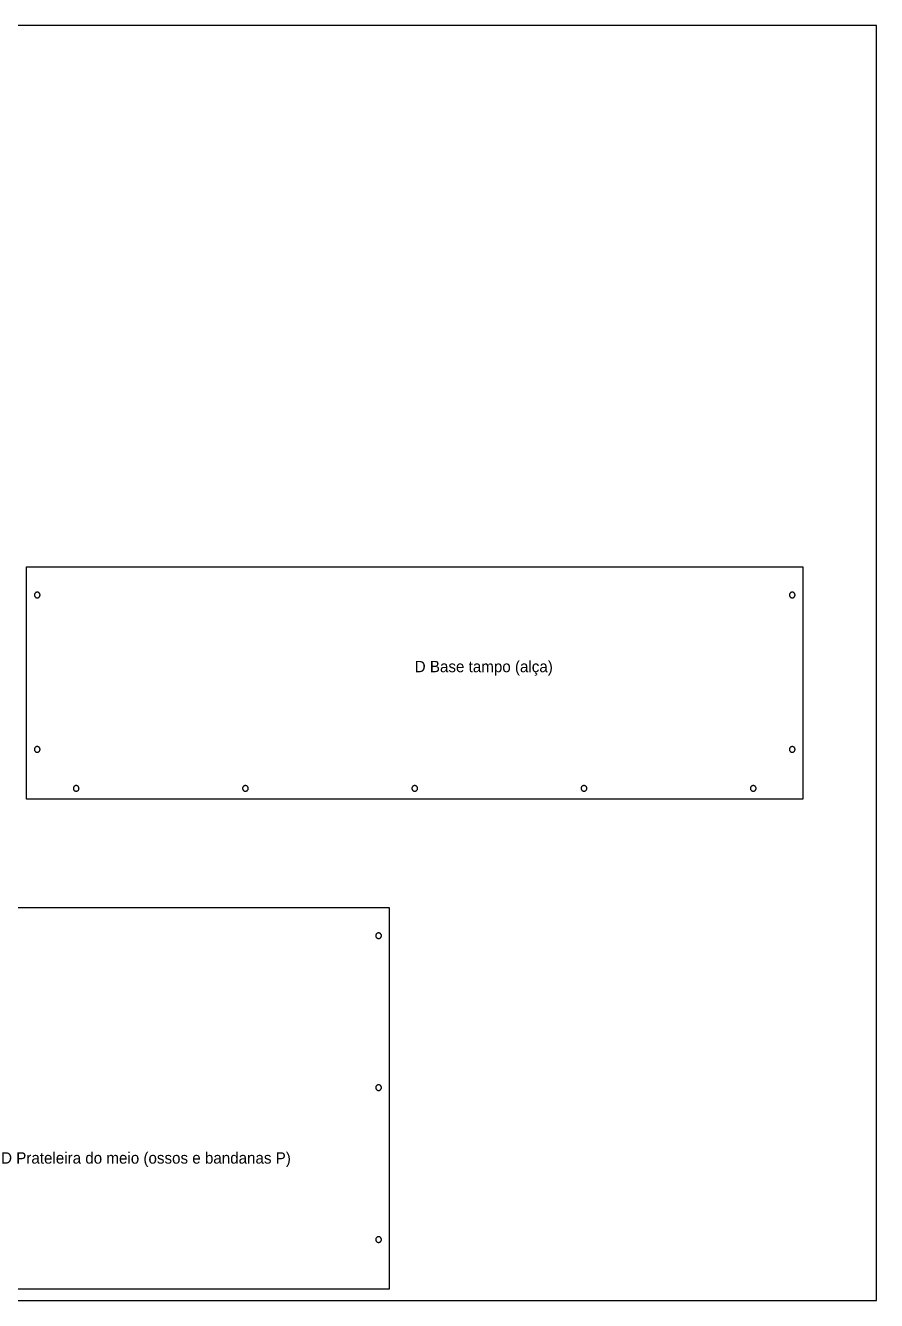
# Model space of a CAD drawing. Header units: millimetres. Extents: x 0 to 2750, y 0 to 900.
# Drawn here: x 2149 to 2750, y 0 to 900 of the extents above; entities that cross this region are included whole.
import ezdxf

# ---------------------------------------------------------------- set-up
doc = ezdxf.new("R2010")
doc.units = ezdxf.units.MM
for name, color, linetype in [('CORTE_EXTERNO', 1, 'Continuous'), ('CORTE_INTERNO', 5, 'Continuous'), ('ETIQUETAS_NAO_CORTAR', 8, 'Continuous'), ('MESA_NAO_CORTAR', 8, 'Continuous')]:
    doc.layers.add(name, color=color, linetype=linetype)

msp = doc.modelspace()

# ---------------------------------------------------------------- linework, layer by layer
at = {"layer": 'CORTE_EXTERNO'}
for points in [[(2150, 354), (2150, 518), (2698, 518), (2698, 354), (2150, 354)], [(1858, 277.5), (2406, 277.5), (2406, 8), (1858, 8), (1858, 277.5)]]:
    msp.add_lwpolyline(points, close=True, dxfattribs=at)
at = {"layer": 'CORTE_INTERNO'}
for points in [[(2158.91, 499.41), (2158.77, 499.55), (2158.61, 499.66), (2158.44, 499.76), (2158.27, 499.85), (2158.08, 499.91), (2157.89, 499.96), (2157.7, 499.99), (2157.5, 500), (2157.3, 499.99), (2157.11, 499.96), (2156.92, 499.91), (2156.73, 499.85), (2156.56, 499.76), (2156.39, 499.66), (2156.23, 499.55), (2156.09, 499.41), (2155.95, 499.27), (2155.84, 499.11), (2155.74, 498.94), (2155.65, 498.77), (2155.59, 498.58), (2155.54, 498.39), (2155.51, 498.2), (2155.5, 498), (2155.51, 497.8), (2155.54, 497.61), (2155.59, 497.42), (2155.65, 497.23), (2155.74, 497.06), (2155.84, 496.89), (2155.95, 496.73), (2156.09, 496.59), (2156.23, 496.45), (2156.39, 496.34), (2156.56, 496.24), (2156.73, 496.15), (2156.92, 496.09), (2157.11, 496.04), (2157.3, 496.01), (2157.5, 496), (2157.7, 496.01), (2157.89, 496.04), (2158.08, 496.09), (2158.27, 496.15), (2158.44, 496.24), (2158.61, 496.34), (2158.77, 496.45), (2158.91, 496.59), (2159.05, 496.73), (2159.16, 496.89), (2159.26, 497.06), (2159.35, 497.23), (2159.41, 497.42), (2159.46, 497.61), (2159.49, 497.8), (2159.5, 498), (2159.49, 498.2), (2159.46, 498.39), (2159.41, 498.58), (2159.35, 498.77), (2159.26, 498.94), (2159.16, 499.11), (2159.05, 499.27), (2158.91, 499.41)], [(2692.16, 499.11), (2692.05, 499.27), (2691.91, 499.41), (2691.77, 499.55), (2691.61, 499.66), (2691.44, 499.76), (2691.27, 499.85), (2691.08, 499.91), (2690.89, 499.96), (2690.7, 499.99), (2690.5, 500), (2690.3, 499.99), (2690.11, 499.96), (2689.92, 499.91), (2689.73, 499.85), (2689.56, 499.76), (2689.39, 499.66), (2689.23, 499.55), (2689.09, 499.41), (2688.95, 499.27), (2688.84, 499.11), (2688.74, 498.94), (2688.65, 498.77), (2688.59, 498.58), (2688.54, 498.39), (2688.51, 498.2), (2688.5, 498), (2688.51, 497.8), (2688.54, 497.61), (2688.59, 497.42), (2688.65, 497.23), (2688.74, 497.06), (2688.84, 496.89), (2688.95, 496.73), (2689.09, 496.59), (2689.23, 496.45), (2689.39, 496.34), (2689.56, 496.24), (2689.73, 496.15), (2689.92, 496.09), (2690.11, 496.04), (2690.3, 496.01), (2690.5, 496), (2690.7, 496.01), (2690.89, 496.04), (2691.08, 496.09), (2691.27, 496.15), (2691.44, 496.24), (2691.61, 496.34), (2691.77, 496.45), (2691.91, 496.59), (2692.05, 496.73), (2692.16, 496.89), (2692.26, 497.06), (2692.35, 497.23), (2692.41, 497.42), (2692.46, 497.61), (2692.49, 497.8), (2692.5, 498), (2692.49, 498.2), (2692.46, 498.39), (2692.41, 498.58), (2692.35, 498.77), (2692.26, 498.94), (2692.16, 499.11)], [(2158.77, 390.55), (2158.61, 390.66), (2158.44, 390.76), (2158.27, 390.85), (2158.08, 390.91), (2157.89, 390.96), (2157.7, 390.99), (2157.5, 391), (2157.3, 390.99), (2157.11, 390.96), (2156.92, 390.91), (2156.73, 390.85), (2156.56, 390.76), (2156.39, 390.66), (2156.23, 390.55), (2156.09, 390.41), (2155.95, 390.27), (2155.84, 390.11), (2155.74, 389.94), (2155.65, 389.77), (2155.59, 389.58), (2155.54, 389.39), (2155.51, 389.2), (2155.5, 389), (2155.51, 388.8), (2155.54, 388.61), (2155.59, 388.42), (2155.65, 388.23), (2155.74, 388.06), (2155.84, 387.89), (2155.95, 387.73), (2156.09, 387.59), (2156.23, 387.45), (2156.39, 387.34), (2156.56, 387.24), (2156.73, 387.15), (2156.92, 387.09), (2157.11, 387.04), (2157.3, 387.01), (2157.5, 387), (2157.7, 387.01), (2157.89, 387.04), (2158.08, 387.09), (2158.27, 387.15), (2158.44, 387.24), (2158.61, 387.34), (2158.77, 387.45), (2158.91, 387.59), (2159.05, 387.73), (2159.16, 387.89), (2159.26, 388.06), (2159.35, 388.23), (2159.41, 388.42), (2159.46, 388.61), (2159.49, 388.8), (2159.5, 389), (2159.49, 389.2), (2159.46, 389.39), (2159.41, 389.58), (2159.35, 389.77), (2159.26, 389.94), (2159.16, 390.11), (2159.05, 390.27), (2158.91, 390.41), (2158.77, 390.55)], [(2692.05, 390.27), (2691.91, 390.41), (2691.77, 390.55), (2691.61, 390.66), (2691.44, 390.76), (2691.27, 390.85), (2691.08, 390.91), (2690.89, 390.96), (2690.7, 390.99), (2690.5, 391), (2690.3, 390.99), (2690.11, 390.96), (2689.92, 390.91), (2689.73, 390.85), (2689.56, 390.76), (2689.39, 390.66), (2689.23, 390.55), (2689.09, 390.41), (2688.95, 390.27), (2688.84, 390.11), (2688.74, 389.94), (2688.65, 389.77), (2688.59, 389.58), (2688.54, 389.39), (2688.51, 389.2), (2688.5, 389), (2688.51, 388.8), (2688.54, 388.61), (2688.59, 388.42), (2688.65, 388.23), (2688.74, 388.06), (2688.84, 387.89), (2688.95, 387.73), (2689.09, 387.59), (2689.23, 387.45), (2689.39, 387.34), (2689.56, 387.24), (2689.73, 387.15), (2689.92, 387.09), (2690.11, 387.04), (2690.3, 387.01), (2690.5, 387), (2690.7, 387.01), (2690.89, 387.04), (2691.08, 387.09), (2691.27, 387.15), (2691.44, 387.24), (2691.61, 387.34), (2691.77, 387.45), (2691.91, 387.59), (2692.05, 387.73), (2692.16, 387.89), (2692.26, 388.06), (2692.35, 388.23), (2692.41, 388.42), (2692.46, 388.61), (2692.49, 388.8), (2692.5, 389), (2692.49, 389.2), (2692.46, 389.39), (2692.41, 389.58), (2692.35, 389.77), (2692.26, 389.94), (2692.16, 390.11), (2692.05, 390.27)], [(2186.76, 362.44), (2186.66, 362.61), (2186.55, 362.77), (2186.41, 362.91), (2186.27, 363.05), (2186.11, 363.16), (2185.94, 363.26), (2185.77, 363.35), (2185.58, 363.41), (2185.39, 363.46), (2185.2, 363.49), (2185, 363.5), (2184.8, 363.49), (2184.61, 363.46), (2184.42, 363.41), (2184.23, 363.35), (2184.06, 363.26), (2183.89, 363.16), (2183.73, 363.05), (2183.59, 362.91), (2183.45, 362.77), (2183.34, 362.61), (2183.24, 362.44), (2183.15, 362.27), (2183.09, 362.08), (2183.04, 361.89), (2183.01, 361.7), (2183, 361.5), (2183.01, 361.3), (2183.04, 361.11), (2183.09, 360.92), (2183.15, 360.73), (2183.24, 360.56), (2183.34, 360.39), (2183.45, 360.23), (2183.59, 360.09), (2183.73, 359.95), (2183.89, 359.84), (2184.06, 359.74), (2184.23, 359.65), (2184.42, 359.59), (2184.61, 359.54), (2184.8, 359.51), (2185, 359.5), (2185.2, 359.51), (2185.39, 359.54), (2185.58, 359.59), (2185.77, 359.65), (2185.94, 359.74), (2186.11, 359.84), (2186.27, 359.95), (2186.41, 360.09), (2186.55, 360.23), (2186.66, 360.39), (2186.76, 360.56), (2186.85, 360.73), (2186.91, 360.92), (2186.96, 361.11), (2186.99, 361.3), (2187, 361.5), (2186.99, 361.7), (2186.96, 361.89), (2186.91, 362.08), (2186.85, 362.27), (2186.76, 362.44)], [(2306.35, 362.27), (2306.26, 362.44), (2306.16, 362.61), (2306.05, 362.77), (2305.91, 362.91), (2305.77, 363.05), (2305.61, 363.16), (2305.44, 363.26), (2305.27, 363.35), (2305.08, 363.41), (2304.89, 363.46), (2304.7, 363.49), (2304.5, 363.5), (2304.3, 363.49), (2304.11, 363.46), (2303.92, 363.41), (2303.73, 363.35), (2303.56, 363.26), (2303.39, 363.16), (2303.23, 363.05), (2303.09, 362.91), (2302.95, 362.77), (2302.84, 362.61), (2302.74, 362.44), (2302.65, 362.27), (2302.59, 362.08), (2302.54, 361.89), (2302.51, 361.7), (2302.5, 361.5), (2302.51, 361.3), (2302.54, 361.11), (2302.59, 360.92), (2302.65, 360.73), (2302.74, 360.56), (2302.84, 360.39), (2302.95, 360.23), (2303.09, 360.09), (2303.23, 359.95), (2303.39, 359.84), (2303.56, 359.74), (2303.73, 359.65), (2303.92, 359.59), (2304.11, 359.54), (2304.3, 359.51), (2304.5, 359.5), (2304.7, 359.51), (2304.89, 359.54), (2305.08, 359.59), (2305.27, 359.65), (2305.44, 359.74), (2305.61, 359.84), (2305.77, 359.95), (2305.91, 360.09), (2306.05, 360.23), (2306.16, 360.39), (2306.26, 360.56), (2306.35, 360.73), (2306.41, 360.92), (2306.46, 361.11), (2306.49, 361.3), (2306.5, 361.5), (2306.49, 361.7), (2306.46, 361.89), (2306.41, 362.08), (2306.35, 362.27)], [(2425.91, 362.08), (2425.85, 362.27), (2425.76, 362.44), (2425.66, 362.61), (2425.55, 362.77), (2425.41, 362.91), (2425.27, 363.05), (2425.11, 363.16), (2424.94, 363.26), (2424.77, 363.35), (2424.58, 363.41), (2424.39, 363.46), (2424.2, 363.49), (2424, 363.5), (2423.8, 363.49), (2423.61, 363.46), (2423.42, 363.41), (2423.23, 363.35), (2423.06, 363.26), (2422.89, 363.16), (2422.73, 363.05), (2422.59, 362.91), (2422.45, 362.77), (2422.34, 362.61), (2422.24, 362.44), (2422.15, 362.27), (2422.09, 362.08), (2422.04, 361.89), (2422.01, 361.7), (2422, 361.5), (2422.01, 361.3), (2422.04, 361.11), (2422.09, 360.92), (2422.15, 360.73), (2422.24, 360.56), (2422.34, 360.39), (2422.45, 360.23), (2422.59, 360.09), (2422.73, 359.95), (2422.89, 359.84), (2423.06, 359.74), (2423.23, 359.65), (2423.42, 359.59), (2423.61, 359.54), (2423.8, 359.51), (2424, 359.5), (2424.2, 359.51), (2424.39, 359.54), (2424.58, 359.59), (2424.77, 359.65), (2424.94, 359.74), (2425.11, 359.84), (2425.27, 359.95), (2425.41, 360.09), (2425.55, 360.23), (2425.66, 360.39), (2425.76, 360.56), (2425.85, 360.73), (2425.91, 360.92), (2425.96, 361.11), (2425.99, 361.3), (2426, 361.5), (2425.99, 361.7), (2425.96, 361.89), (2425.91, 362.08)], [(2545.46, 361.89), (2545.41, 362.08), (2545.35, 362.27), (2545.26, 362.44), (2545.16, 362.61), (2545.05, 362.77), (2544.91, 362.91), (2544.77, 363.05), (2544.61, 363.16), (2544.44, 363.26), (2544.27, 363.35), (2544.08, 363.41), (2543.89, 363.46), (2543.7, 363.49), (2543.5, 363.5), (2543.3, 363.49), (2543.11, 363.46), (2542.92, 363.41), (2542.73, 363.35), (2542.56, 363.26), (2542.39, 363.16), (2542.23, 363.05), (2542.09, 362.91), (2541.95, 362.77), (2541.84, 362.61), (2541.74, 362.44), (2541.65, 362.27), (2541.59, 362.08), (2541.54, 361.89), (2541.51, 361.7), (2541.5, 361.5), (2541.51, 361.3), (2541.54, 361.11), (2541.59, 360.92), (2541.65, 360.73), (2541.74, 360.56), (2541.84, 360.39), (2541.95, 360.23), (2542.09, 360.09), (2542.23, 359.95), (2542.39, 359.84), (2542.56, 359.74), (2542.73, 359.65), (2542.92, 359.59), (2543.11, 359.54), (2543.3, 359.51), (2543.5, 359.5), (2543.7, 359.51), (2543.89, 359.54), (2544.08, 359.59), (2544.27, 359.65), (2544.44, 359.74), (2544.61, 359.84), (2544.77, 359.95), (2544.91, 360.09), (2545.05, 360.23), (2545.16, 360.39), (2545.26, 360.56), (2545.35, 360.73), (2545.41, 360.92), (2545.46, 361.11), (2545.49, 361.3), (2545.5, 361.5), (2545.49, 361.7), (2545.46, 361.89)], [(2664.99, 361.7), (2664.96, 361.89), (2664.91, 362.08), (2664.85, 362.27), (2664.76, 362.44), (2664.66, 362.61), (2664.55, 362.77), (2664.41, 362.91), (2664.27, 363.05), (2664.11, 363.16), (2663.94, 363.26), (2663.77, 363.35), (2663.58, 363.41), (2663.39, 363.46), (2663.2, 363.49), (2663, 363.5), (2662.8, 363.49), (2662.61, 363.46), (2662.42, 363.41), (2662.23, 363.35), (2662.06, 363.26), (2661.89, 363.16), (2661.73, 363.05), (2661.59, 362.91), (2661.45, 362.77), (2661.34, 362.61), (2661.24, 362.44), (2661.15, 362.27), (2661.09, 362.08), (2661.04, 361.89), (2661.01, 361.7), (2661, 361.5), (2661.01, 361.3), (2661.04, 361.11), (2661.09, 360.92), (2661.15, 360.73), (2661.24, 360.56), (2661.34, 360.39), (2661.45, 360.23), (2661.59, 360.09), (2661.73, 359.95), (2661.89, 359.84), (2662.06, 359.74), (2662.23, 359.65), (2662.42, 359.59), (2662.61, 359.54), (2662.8, 359.51), (2663, 359.5), (2663.2, 359.51), (2663.39, 359.54), (2663.58, 359.59), (2663.77, 359.65), (2663.94, 359.74), (2664.11, 359.84), (2664.27, 359.95), (2664.41, 360.09), (2664.55, 360.23), (2664.66, 360.39), (2664.76, 360.56), (2664.85, 360.73), (2664.91, 360.92), (2664.96, 361.11), (2664.99, 361.3), (2665, 361.5), (2664.99, 361.7)], [(2400.49, 257.7), (2400.46, 257.89), (2400.41, 258.08), (2400.35, 258.27), (2400.26, 258.44), (2400.16, 258.61), (2400.05, 258.77), (2399.91, 258.91), (2399.77, 259.05), (2399.61, 259.16), (2399.44, 259.26), (2399.27, 259.35), (2399.08, 259.41), (2398.89, 259.46), (2398.7, 259.49), (2398.5, 259.5), (2398.3, 259.49), (2398.11, 259.46), (2397.92, 259.41), (2397.73, 259.35), (2397.56, 259.26), (2397.39, 259.16), (2397.23, 259.05), (2397.09, 258.91), (2396.95, 258.77), (2396.84, 258.61), (2396.74, 258.44), (2396.65, 258.27), (2396.59, 258.08), (2396.54, 257.89), (2396.51, 257.7), (2396.5, 257.5), (2396.51, 257.3), (2396.54, 257.11), (2396.59, 256.92), (2396.65, 256.73), (2396.74, 256.56), (2396.84, 256.39), (2396.95, 256.23), (2397.09, 256.09), (2397.23, 255.95), (2397.39, 255.84), (2397.56, 255.74), (2397.73, 255.65), (2397.92, 255.59), (2398.11, 255.54), (2398.3, 255.51), (2398.5, 255.5), (2398.7, 255.51), (2398.89, 255.54), (2399.08, 255.59), (2399.27, 255.65), (2399.44, 255.74), (2399.61, 255.84), (2399.77, 255.95), (2399.91, 256.09), (2400.05, 256.23), (2400.16, 256.39), (2400.26, 256.56), (2400.35, 256.73), (2400.41, 256.92), (2400.46, 257.11), (2400.49, 257.3), (2400.5, 257.5), (2400.49, 257.7)], [(2400.46, 150.64), (2400.41, 150.83), (2400.35, 151.02), (2400.26, 151.19), (2400.16, 151.36), (2400.05, 151.52), (2399.91, 151.66), (2399.77, 151.8), (2399.61, 151.91), (2399.44, 152.01), (2399.27, 152.1), (2399.08, 152.16), (2398.89, 152.21), (2398.7, 152.24), (2398.5, 152.25), (2398.3, 152.24), (2398.11, 152.21), (2397.92, 152.16), (2397.73, 152.1), (2397.56, 152.01), (2397.39, 151.91), (2397.23, 151.8), (2397.09, 151.66), (2396.95, 151.52), (2396.84, 151.36), (2396.74, 151.19), (2396.65, 151.02), (2396.59, 150.83), (2396.54, 150.64), (2396.51, 150.45), (2396.5, 150.25), (2396.51, 150.05), (2396.54, 149.86), (2396.59, 149.67), (2396.65, 149.48), (2396.74, 149.31), (2396.84, 149.14), (2396.95, 148.98), (2397.09, 148.84), (2397.23, 148.7), (2397.39, 148.59), (2397.56, 148.49), (2397.73, 148.4), (2397.92, 148.34), (2398.11, 148.29), (2398.3, 148.26), (2398.5, 148.25), (2398.7, 148.26), (2398.89, 148.29), (2399.08, 148.34), (2399.27, 148.4), (2399.44, 148.49), (2399.61, 148.59), (2399.77, 148.7), (2399.91, 148.84), (2400.05, 148.98), (2400.16, 149.14), (2400.26, 149.31), (2400.35, 149.48), (2400.41, 149.67), (2400.46, 149.86), (2400.49, 150.05), (2400.5, 150.25), (2400.49, 150.45), (2400.46, 150.64)], [(2400.41, 43.58), (2400.35, 43.77), (2400.26, 43.94), (2400.16, 44.11), (2400.05, 44.27), (2399.91, 44.41), (2399.77, 44.55), (2399.61, 44.66), (2399.44, 44.76), (2399.27, 44.85), (2399.08, 44.91), (2398.89, 44.96), (2398.7, 44.99), (2398.5, 45), (2398.3, 44.99), (2398.11, 44.96), (2397.92, 44.91), (2397.73, 44.85), (2397.56, 44.76), (2397.39, 44.66), (2397.23, 44.55), (2397.09, 44.41), (2396.95, 44.27), (2396.84, 44.11), (2396.74, 43.94), (2396.65, 43.77), (2396.59, 43.58), (2396.54, 43.39), (2396.51, 43.2), (2396.5, 43), (2396.51, 42.8), (2396.54, 42.61), (2396.59, 42.42), (2396.65, 42.23), (2396.74, 42.06), (2396.84, 41.89), (2396.95, 41.73), (2397.09, 41.59), (2397.23, 41.45), (2397.39, 41.34), (2397.56, 41.24), (2397.73, 41.15), (2397.92, 41.09), (2398.11, 41.04), (2398.3, 41.01), (2398.5, 41), (2398.7, 41.01), (2398.89, 41.04), (2399.08, 41.09), (2399.27, 41.15), (2399.44, 41.24), (2399.61, 41.34), (2399.77, 41.45), (2399.91, 41.59), (2400.05, 41.73), (2400.16, 41.89), (2400.26, 42.06), (2400.35, 42.23), (2400.41, 42.42), (2400.46, 42.61), (2400.49, 42.8), (2400.5, 43), (2400.49, 43.2), (2400.46, 43.39), (2400.41, 43.58)]]:
    msp.add_lwpolyline(points, close=True, dxfattribs=at)
at = {"layer": 'MESA_NAO_CORTAR'}
msp.add_lwpolyline([(1450, 0), (2750, 0), (2750, 900), (1450, 900)], close=True, dxfattribs=at)

# ---------------------------------------------------------------- texts
at = {"layer": 'ETIQUETAS_NAO_CORTAR'}
for s, p in [('D Base tampo (alça)', (2424, 443.5)), ('D Prateleira do meio (ossos e bandanas P)', (2132, 96.62))]:
    msp.add_text(s, height=8, dxfattribs=at).set_placement(p)

doc.saveas('drawing.dxf')
